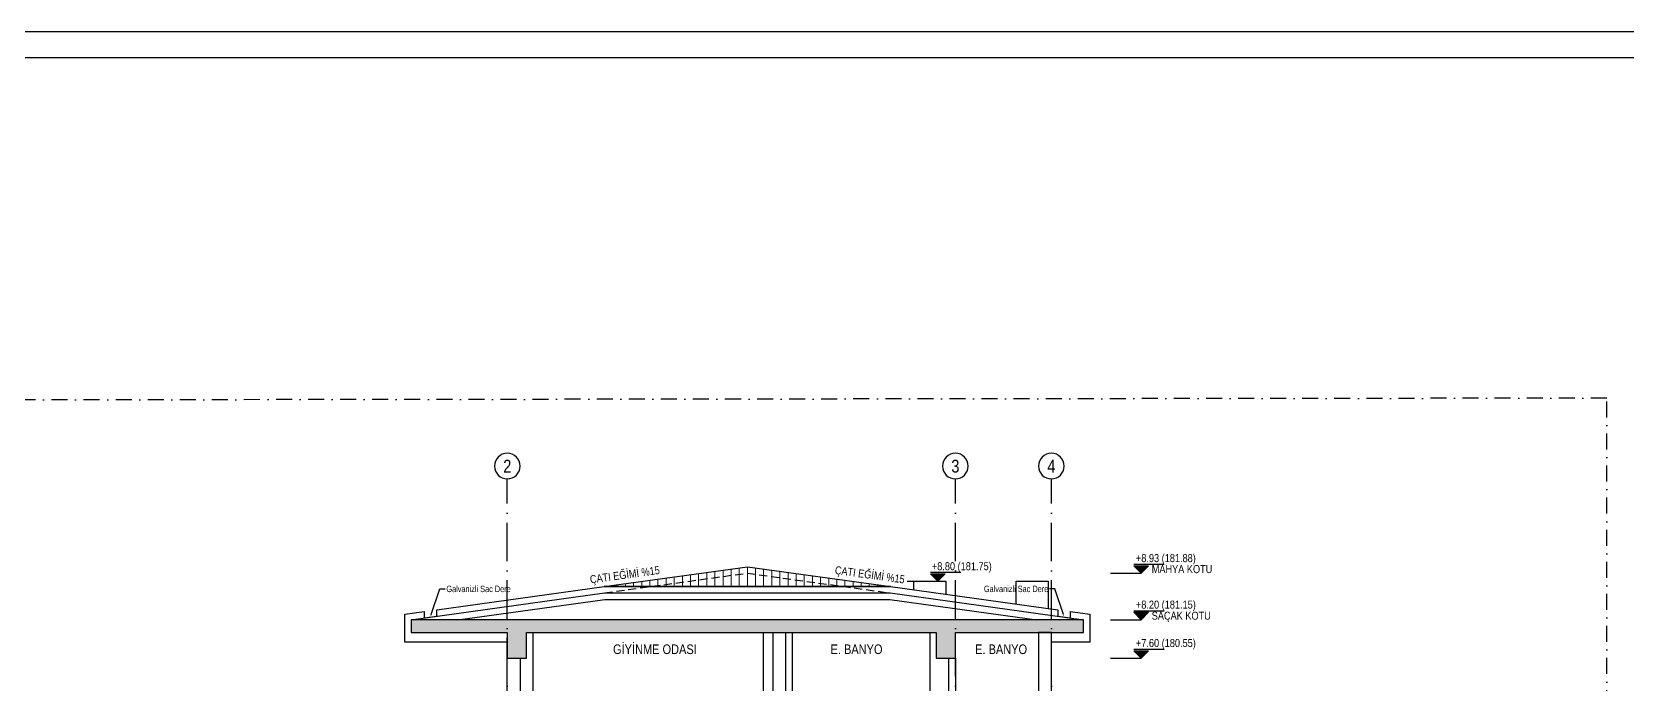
# Model space of a CAD drawing. Header units: millimetres. Extents: x 82776 to 137242, y 11666 to 27998.
# Drawn here: x 115761 to 118253, y 26978 to 27998 of the extents above; entities that cross this region are included whole.
import ezdxf
from ezdxf import colors
from ezdxf.entities.mleader import LeaderData, LeaderLine
from ezdxf.enums import TextEntityAlignment as Align
from ezdxf.math import Vec2, Vec3

# ---------------------------------------------------------------- set-up
doc = ezdxf.new("R2010")
doc.units = ezdxf.units.MM
for name, pattern in [('( Hidden )', [0.375, 0.25, -0.125]), ('ACAD_ISO10W100', [18, 12, -3, 0, -3]), ('DASHDOT', [1, 0.5, -0.25, 0, -0.25])]:
    doc.linetypes.add(name, pattern=pattern)
for name, color, linetype in [('0_IFC_Concrete Trace', 253, '( Hidden )'), ('0_IFC_Elevation_3', 21, 'Continuous'), ('0_IFC_Elevation_4', 11, 'Continuous'), ('0_IFC_Elevation_5', 252, 'Continuous'), ('0_IFC_Grid', 14, 'ACAD_ISO10W100'), ('0_IFC_Grid_Text_100', 14, 'Continuous'), ('0_IFC_Hatch', 250, 'Continuous'), ('0_IFC_Hatch_Structure', 251, 'Continuous'), ('0_IFC_Legend_Viewport', 7, 'Continuous'), ('0_IFC_Notation_Level_50', 160, 'Continuous'), ('0_IFC_Notation_Section_50', 10, 'Continuous'), ('0_IFC_Room_Text(No)_50', 12, 'Continuous'), ('0_IFC_Steelsection', 20, 'Continuous'), ('0_IFC_Text_Explanation_50', 231, 'Continuous'), ('1_IFC_Concrete_Section', 50, 'Continuous'), ('2_IFC_Wall', 130, 'Continuous'), ('4_IFC_Kaplama', 55, 'Continuous')]:
    doc.layers.add(name, color=color, linetype=linetype)
doc.styles.add('IFC_TEXT', font='ARIALN.TTF')

# ---------------------------------------------------------------- blocks, each defined once
blk = doc.blocks.new('*U2167')
at = {"layer": '0_IFC_Legend_Viewport', "transparency": 33554687}
blk.add_lwpolyline([(-3170.3, 2920), (0, 2920), (0, 0), (-3170.3, 0)], close=True, dxfattribs=at)
at = {"style": 'IFC_TEXT'}
for tag, p in [('PAFTA', (-2412.2, 17.9)), ('KOT', (-1159.1, 18)), ('OLCEK', (-110.4, 17.9))]:
    blk.add_attdef(tag, p, '', height=35, dxfattribs=at)
blk = doc.blocks.new('A_A-A KST_ALTLIK')
at = {"layer": '0_IFC_Hatch', "lineweight": 0, "transparency": 33554687}
h = blk.add_hatch(dxfattribs=at)
h.set_pattern_fill('LINE', color=256, scale=4, angle=90)
h.set_pattern_definition([(90, (-122630.62, -31149.73), (-12.7, 8e-16), [])])
h.paths.add_polyline_path([(-713.8, 1201.8), (-490, 1232.8), (-266.2, 1201.8)])
at = {"layer": '0_IFC_Hatch_Structure'}
h = blk.add_hatch(dxfattribs=at)
h.set_pattern_fill('ANSI33', color=256, angle=180)
h.set_pattern_definition([(225, (-112087.661, -25929.086), (4.49012806, -4.49012806), []), (225, (-112092.1514, -25929.086), (4.49012806, -4.49012806), [3.175, -1.5875])])
h.paths.add_polyline_path([(-165, 1130), (35, 1130), (35, 1150), (-1015, 1150), (-1015, 1130), (-865, 1130), (-865, 1090), (-835, 1090), (-835, 1130), (-195, 1130), (-195, 1090), (-165, 1090)])
h.paths.add_polyline_path([(-165, 780), (-15, 780), (-15, 800), (-865, 800), (-865, 740), (-835, 740), (-835, 780), (-195, 780), (-195, 740), (-165, 740)])
h.paths.add_polyline_path([(-1815, 400), (-1815, 340), (-1785, 340), (-1785, 380), (-865, 380), (-865, 340), (-835, 340), (-835, 430), (-195, 430), (-195, 390), (-165, 390), (-165, 430), (-35, 430), (-35, 0), (-885, 0), (-885, -90), (-1345, -90), (-1345, 0), (-1815, 0), (-1815, -50), (-1395, -50), (-1395, -140), (-835, -140), (-835, -50), (-5, -50), (-5, 450), (-865, 450), (-865, 400)])
h.paths.add_polyline_path([(-1815, 400), (-1785, 400), (-1785, 450), (-1815, 450)], flags=0)
at = {"layer": '0_IFC_Concrete Trace', "linetype": '( Hidden )', "ltscale": 50}
blk.add_lwpolyline([(-713.1, 1191.8), (-490, 1222.8), (-266.9, 1191.8)], dxfattribs=at)
at = {"layer": '0_IFC_Elevation_3'}
blk.add_lwpolyline([(-713.8, 1201.8), (-490, 1232.8), (-266.2, 1201.8)], close=True, dxfattribs=at)
at = {"layer": '0_IFC_Elevation_4'}
for points in [[(-230, 1196.8), (-230, 1210), (-180, 1210), (-180, 1189.9)], [(-825, 1130), (-825, 810)], [(-205, 1130), (-205, 810)]]:
    blk.add_lwpolyline(points, dxfattribs=at)
at = {"layer": '0_IFC_Elevation_5'}
blk.add_lwpolyline([(-70, 1174.6), (-70, 1210), (-20, 1210), (-20, 1167.7)], dxfattribs=at)
at = {"layer": '0_IFC_Steelsection'}
for points in [[(-1015, 1150), (-713.1, 1191.8), (-266.9, 1191.8), (35, 1150)], [(-942.1, 1150), (-712.4, 1181.8), (-267.6, 1181.8), (-37.9, 1150)]]:
    blk.add_lwpolyline(points, dxfattribs=at)
at = {"layer": '1_IFC_Concrete_Section'}
blk.add_lwpolyline([(-165, 1130), (35, 1130), (35, 1150), (-1015, 1150), (-1015, 1130), (-865, 1130), (-865, 1090), (-835, 1090), (-835, 1130), (-195, 1130), (-195, 1090), (-165, 1090)], close=True, dxfattribs=at)
at = {"layer": '2_IFC_Wall'}
for points in [[(-450, 800), (-465, 800), (-465, 1130), (-450, 1130)], [(-420, 800), (-430, 800), (-430, 1130), (-420, 1130)], [(-35, 800), (-15, 800), (-15, 1130), (-35, 1130)], [(-845, 800), (-865, 800), (-865, 1090), (-845, 1090)], [(-165, 800), (-175, 800), (-175, 1090), (-165, 1090)]]:
    blk.add_lwpolyline(points, close=True, dxfattribs=at)
at = {"layer": '4_IFC_Kaplama', "transparency": 33554687}
blk.add_lwpolyline([(-865, 1115), (-1025, 1115), (-1025, 1158.7), (-995, 1162.9), (-995, 1152.8), (-975, 1155.5), (-975, 1165.6), (-713.8, 1201.8), (-266.2, 1201.8), (-5, 1165.6), (-5, 1155.5), (15, 1152.8), (15, 1162.9), (45, 1158.7), (45, 1115), (-15, 1115)], dxfattribs=at)
blk = doc.blocks.new('0_IFC_ROOM_SEC_50')
at = {"layer": '0_IFC_Room_Text(No)_50', "style": 'IFC_TEXT'}
for tag, height, p in [('ROOM_NAME', 15, (10.2, -26.2)), ('ROOM_NUMBER', 10, (10.2, -7.2))]:
    blk.add_attdef(tag, text='', height=height, dxfattribs=at).set_placement(p, align=Align.MIDDLE_CENTER)
blk = doc.blocks.new('0_IFC_AXIS_TEXT_100')
at = {"layer": '0_IFC_Grid_Text_100'}
blk.add_circle((0, 1000), 1000, dxfattribs=at)
at = {"layer": '0_IFC_Grid_Text_100', "style": 'IFC_TEXT'}
blk.add_attdef('AXIS_NO', text='', height=1000, dxfattribs=at).set_placement((0, 993), align=Align.MIDDLE_CENTER)
blk = doc.blocks.new('A_A-A KST_AKS')
at = {"layer": '0_IFC_Grid', "ltscale": 5}
for points in [[(950, -1770.00231), (950, -200.01277)], [(1650, -1770.00231), (1650, -200.01277)], [(1800, -1770.00231), (1800, -200.01277)]]:
    blk.add_lwpolyline(points, dxfattribs=at)
ref = blk.add_blockref('0_IFC_AXIS_TEXT_100', (950, -200.01277), dxfattribs=dict(xscale=-0.02, yscale=0.02, zscale=0.02))
ref.add_attrib('AXIS_NO', '2', dxfattribs={"layer": '0_IFC_Grid_Text_100', "height": 20, "rotation": 0, "style": 'IFC_TEXT'}).set_placement((950, -180.15845), align=Align.MIDDLE_CENTER)
ref = blk.add_blockref('0_IFC_AXIS_TEXT_100', (1650, -200.01277), dxfattribs=dict(xscale=-0.02, yscale=0.02, zscale=0.02))
ref.add_attrib('AXIS_NO', '3', dxfattribs={"layer": '0_IFC_Grid_Text_100', "height": 20, "rotation": 0, "style": 'IFC_TEXT'}).set_placement((1650, -180.15845), align=Align.MIDDLE_CENTER)
ref = blk.add_blockref('0_IFC_AXIS_TEXT_100', (1800, -200.01277), dxfattribs=dict(xscale=-0.02, yscale=0.02, zscale=0.02))
ref.add_attrib('AXIS_NO', '4', dxfattribs={"layer": '0_IFC_Grid_Text_100', "height": 20, "rotation": 0, "style": 'IFC_TEXT'}).set_placement((1800, -180.15845), align=Align.MIDDLE_CENTER)
blk = doc.blocks.new('0_IFC_NOT_RUDELEVEL_50_N')
at = {"layer": '0_IFC_Notation_Level_50'}
h = blk.add_hatch(color=256, dxfattribs=at)
h.dxf.hatch_style = 1
h.paths.add_polyline_path([(-201.6, 201.6), (201.6, 201.6), (0, 0)])
for p, q in [((-834.4, 0), (0, 0)), ((-201.6, 246.4), (627.2, 246.4))]:
    blk.add_line(p, q, dxfattribs=at)
blk.add_lwpolyline([(-201.6, 201.6), (201.6, 201.6), (0, 0), (-201.6, 201.6)], dxfattribs=at)
at = {"layer": '0_IFC_Notation_Level_50', "style": 'IFC_TEXT'}
blk.add_attdef('LEVEL', (-201.6, 302.4), '', height=280, dxfattribs=at)
blk = doc.blocks.new('*U2140')
ref = blk.add_blockref('0_IFC_NOT_RUDELEVEL_50_N', (0, 1322.8), dxfattribs=dict(xscale=0.057142857142768, yscale=0.057142857142768, zscale=0.057142857142768))
ref.add_attrib('LEVEL', '+8.93 (181.88)', (-8.2, 1340), dxfattribs={"layer": '0_IFC_Notation_Level_50', "height": 12.5, "style": 'IFC_TEXT'})
ref = blk.add_blockref('0_IFC_NOT_RUDELEVEL_50_N', (0, 1250), dxfattribs=dict(xscale=0.057142857142768, yscale=0.057142857142768, zscale=0.057142857142768))
ref.add_attrib('LEVEL', '+8.20 (181.15)', (-8.2, 1267.3), dxfattribs={"layer": '0_IFC_Notation_Level_50', "height": 12.5, "style": 'IFC_TEXT'})
ref = blk.add_blockref('0_IFC_NOT_RUDELEVEL_50_N', (0, 1190), dxfattribs=dict(xscale=0.057142857142768, yscale=0.057142857142768, zscale=0.057142857142768))
ref.add_attrib('LEVEL', '+7.60 (180.55)', (-8.2, 1207.3), dxfattribs={"layer": '0_IFC_Notation_Level_50', "height": 12.5, "style": 'IFC_TEXT'})
at = {"layer": '0_IFC_Notation_Level_50', "char_height": 12.5, "attachment_point": 1, "style": 'IFC_TEXT'}
for s, insert in [('MAHYA KOTU', (16.5, 1335.3)), ('SAÇAK KOTU', (16.5, 1262.5))]:
    blk.add_mtext_dynamic_manual_height_columns(s, width=128.311, gutter_width=12.5, heights=[0], dxfattribs=dict(at, insert=insert))
blk = doc.blocks.new('A_A-A KST_YAZI')
ref = blk.add_blockref('0_IFC_ROOM_SEC_50', (-635, 1130))
ref.add_attrib('ROOM_NAME', 'GİYİNME ODASI', dxfattribs={"layer": '0_IFC_Room_Text(No)_50', "height": 15, "style": 'IFC_TEXT'}).set_placement((-634.4, 1103.8), align=Align.MIDDLE_CENTER)
ref = blk.add_blockref('0_IFC_ROOM_SEC_50', (-320, 1130))
ref.add_attrib('ROOM_NAME', 'E. BANYO', dxfattribs={"layer": '0_IFC_Room_Text(No)_50', "height": 15, "style": 'IFC_TEXT'}).set_placement((-319.4, 1103.8), align=Align.MIDDLE_CENTER)
ref = blk.add_blockref('0_IFC_ROOM_SEC_50', (-94, 1130))
ref.add_attrib('ROOM_NAME', 'E. BANYO', dxfattribs={"layer": '0_IFC_Room_Text(No)_50', "height": 15, "style": 'IFC_TEXT'}).set_placement((-93.5, 1103.8), align=Align.MIDDLE_CENTER)
at = {"layer": '0_IFC_Text_Explanation_50', "char_height": 12.5, "style": 'IFC_TEXT'}
for insert, attachment_point, rotation in [((-627.9, 1234), 3, 7.8829), ((-352.1, 1234), 1, 352.1171)]:
    blk.add_mtext_dynamic_manual_height_columns('ÇATI EĞİMİ %15', width=167.351, gutter_width=12.5, heights=[0], dxfattribs=dict(at, insert=insert, attachment_point=attachment_point, rotation=rotation))
at = {"layer": '0_IFC_Text_Explanation_50'}
ml = blk.add_multileader_mtext('Standard', dxfattribs=at)
ml.set_content('Galvanizli Sac Dere', color=256, style='IFC_TEXT')
ml.set_leader_properties()
ml.build(insert=Vec2(0, 0))
ctx = ml.context
ctx.base_point, ctx.char_height, ctx.plane_origin = Vec3(-962.2, 1198.1), 10, Vec3(-985, 1154.2)
notes = []
notes.append((ctx, [(0, (1, 1, 0), (-970.2, 1198.1), (1, 0), 8, [(0, [(-985, 1154.2)], 0, [])])]))
ctx.mtext.insert, ctx.mtext.flow_direction = Vec3(-960.2, 1203.1), 5
ml = blk.add_multileader_mtext('Standard', dxfattribs=at)
ml.set_content('Galvanizli Sac Dere', color=256, style='IFC_TEXT')
ml.set_leader_properties()
ml.build(insert=Vec2(0, 0))
ctx = ml.context
ctx.base_point, ctx.char_height, ctx.plane_origin = Vec3(-121.2, 1198.1), 10, Vec3(5, 1154.2)
ctx.text_align_type = 2
notes.append((ctx, [(0, (1, 1, 0), (-9.8, 1198.1), (-1, 0), 8, [(0, [(5, 1154.2)], 0, [])])]))
ctx.mtext.insert, ctx.mtext.rotation, ctx.mtext.alignment, ctx.mtext.flow_direction = Vec3(-19.8, 1203.1), 6.283185, 3, 5
for ctx, leaders in notes:
    for number, flags, end, landing, length, lines in leaders:
        leader = LeaderData()
        leader.index, (leader.has_last_leader_line, leader.has_dogleg_vector, leader.attachment_direction) = number, flags
        leader.last_leader_point, leader.dogleg_vector, leader.dogleg_length = Vec3(end), Vec3(landing), length
        for number, points, colour, breaks in lines:
            line = LeaderLine()
            line.index, line.vertices, line.color, line.breaks = number, Vec3.list(points), colors.encode_raw_color(colour), breaks
            leader.lines.append(line)
        ctx.leaders.append(leader)
blk = doc.blocks.new('A_KST A-A')
at = {"layer": '0_IFC_Notation_Section_50', "linetype": 'DASHDOT', "ltscale": 50}
blk.add_lwpolyline([(702.8, 82.4), (702.8, 1916.2), (-2365, 1912.7), (-2365, 78.9)], close=True, dxfattribs=at)
ref = blk.add_blockref('0_IFC_NOT_RUDELEVEL_50_N', (-342.4, 1630), dxfattribs=dict(xscale=0.057142857142768, yscale=0.057142857142768, zscale=0.057142857142768))
ref.add_attrib('LEVEL', '+8.80 (181.75)', (-351.7, 1647.3), dxfattribs={"layer": '0_IFC_Notation_Level_50', "height": 12.5, "style": 'IFC_TEXT'})
blk.add_blockref('A_A-A KST_ALTLIK', (-150, 420))
for name, p in [('A_A-A KST_AKS', (-1965, 1990)), ('*U2140', (-24.7, 320)), ('A_A-A KST_YAZI', (-150, 420))]:
    blk.add_blockref(name, p)

msp = doc.modelspace()

# ---------------------------------------------------------------- linework, layer by layer
msp.add_lwpolyline([(82776.4, 27997.6), (82776.4, 24997.6), (137241.5, 24997.6), (137241.5, 27997.6)], close=True)

# ---------------------------------------------------------------- block references
msp.add_blockref('*U2167', (118272.7, 25037.6))

# ---------------------------------------------------------------- next in the draw order: block references
msp.add_blockref('A_KST A-A', (117518.6, 25509.1))

doc.saveas('drawing.dxf')
